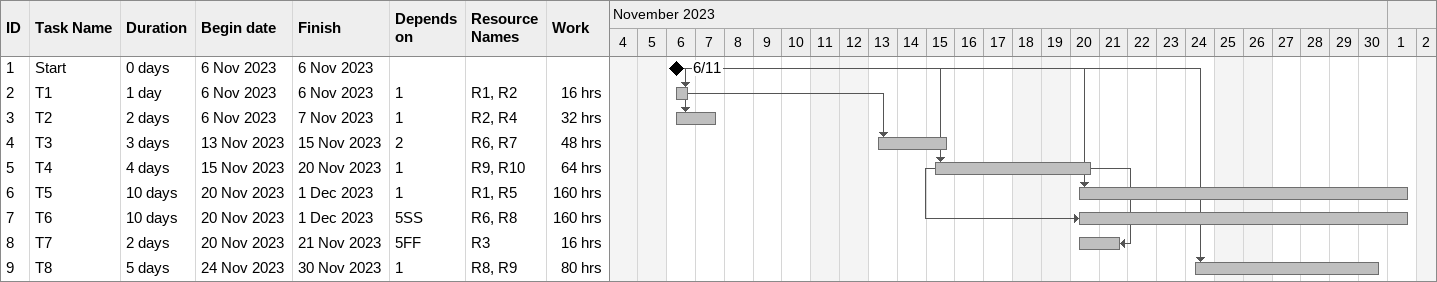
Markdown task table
| ID | Task | Duration | Start | Finish | Predecessors | Resources | Work (h) |
|---|---|---|---|---|---|---|---|
| 1 | Start | 0d | 2023-11-06 | 2023-11-06 |  |  |  |
| 2 | T1 | 1d | 2023-11-06 | 2023-11-06 | 1 | R1, R2 | 16 |
| 3 | T2 | 2d | 2023-11-06 | 2023-11-07 | 1 | R2, R4 | 32 |
| 4 | T3 | 3d | 2023-11-13 | 2023-11-15 | 2 | R6, R7 | 48 |
| 5 | T4 | 4d | 2023-11-15 | 2023-11-20 | 1 | R9, R10 | 64 |
| 6 | T5 | 10d | 2023-11-20 | 2023-12-01 | 1 | R1, R5 | 160 |
| 7 | T6 | 10d | 2023-11-20 | 2023-12-01 | 5SS | R6, R8 | 160 |
| 8 | T7 | 2d | 2023-11-20 | 2023-11-21 | 5FF | R3 | 16 |
| 9 | T8 | 5d | 2023-11-24 | 2023-11-30 | 1 | R8, R9 | 80 |
